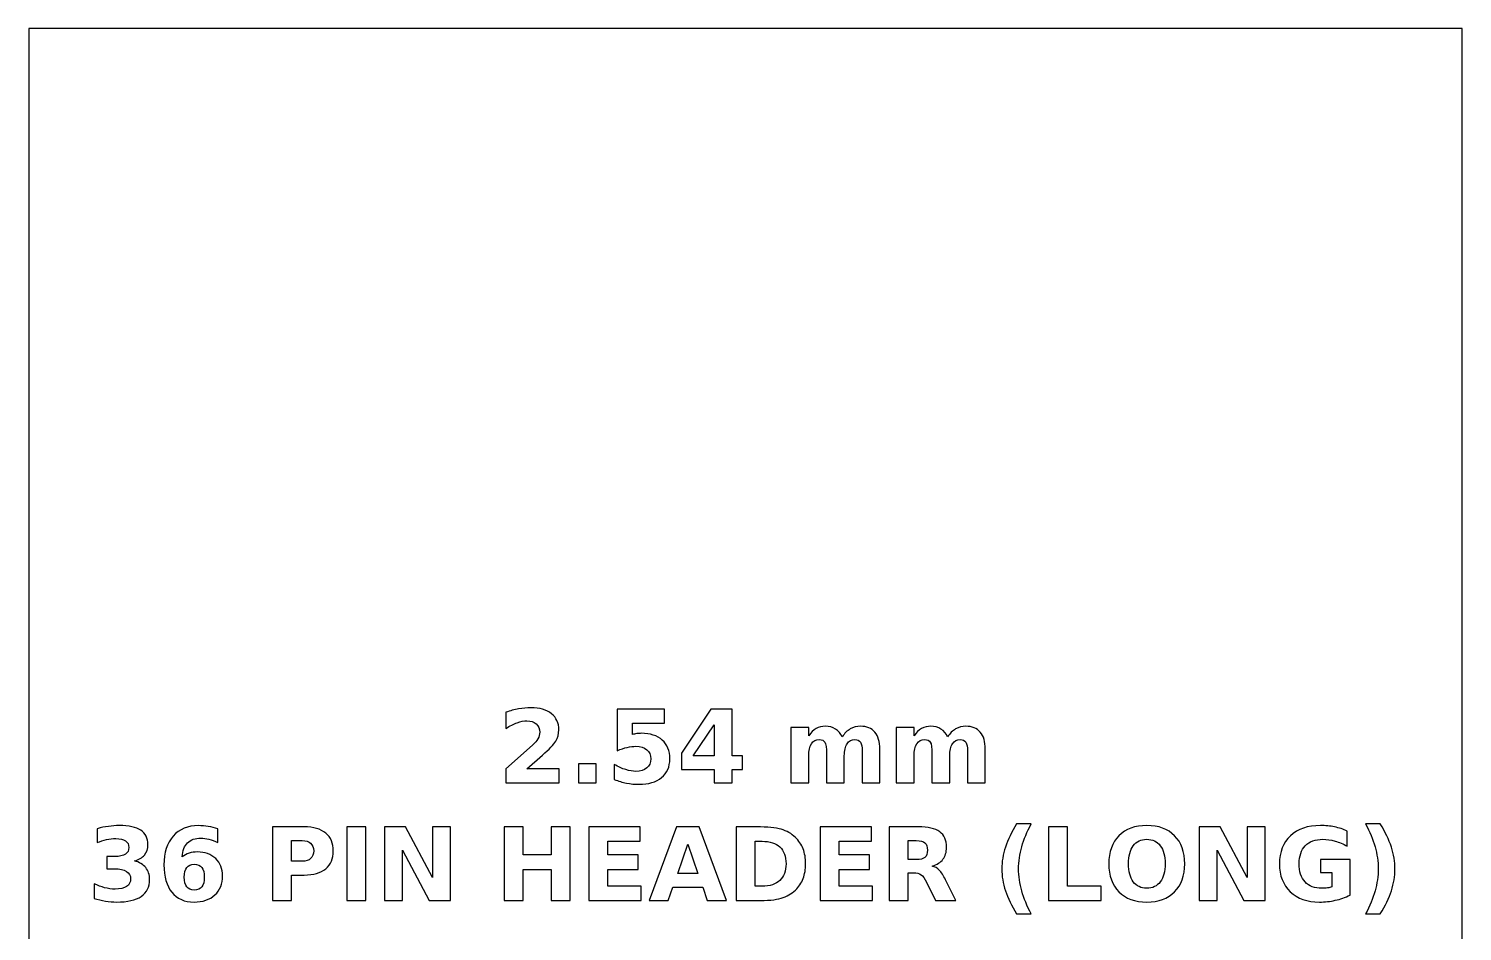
# Model space of a CAD drawing. Header units: centimetres. Extents: x -11.5 to -9.5, y -32.9 to 5.2.
# Drawn here: x -11.5 to -9.5, y 3.89 to 5.15 of the extents above; entities that cross this region are included whole.
import ezdxf

# ---------------------------------------------------------------- set-up
doc = ezdxf.new("R2010")
doc.units = ezdxf.units.CM
doc.header["$MEASUREMENT"] = 0
doc.layers.add('Layer 1', color=7, linetype='Continuous')

msp = doc.modelspace()

# ---------------------------------------------------------------- linework, layer by layer
at = {"layer": 'Layer 1', "color": 7}
msp.add_lwpolyline([(-11.5, -32.85), (-9.5, -32.85), (-9.5, 5.15), (-11.5, 5.15), (-11.5, -32.85)], close=True, dxfattribs=at)
at = {"layer": 'Layer 1', "color": 250}
for points, knots in [([(-10.80503, 4.11702), (-10.80503, 4.11702), (-10.75975, 4.11702), (-10.75975, 4.11702), (-10.75975, 4.11702), (-10.75975, 4.11702), (-10.75975, 4.09752), (-10.75975, 4.09752), (-10.75975, 4.09752), (-10.75975, 4.09752), (-10.83452, 4.09752), (-10.83452, 4.09752), (-10.83452, 4.09752), (-10.83452, 4.09752), (-10.83452, 4.11702), (-10.83452, 4.11702), (-10.83452, 4.11702), (-10.83452, 4.11702), (-10.79696, 4.15015), (-10.79696, 4.15015), (-10.79696, 4.15015), (-10.7936, 4.15319), (-10.79113, 4.15615), (-10.78953, 4.15904), (-10.78953, 4.15904), (-10.78791, 4.16194), (-10.78711, 4.16495), (-10.78711, 4.16808), (-10.78711, 4.16808), (-10.78711, 4.1729), (-10.78873, 4.17678), (-10.79197, 4.17972), (-10.79197, 4.17972), (-10.7952, 4.18266), (-10.7995, 4.18411), (-10.80489, 4.18411), (-10.80489, 4.18411), (-10.80902, 4.18411), (-10.81354, 4.18322), (-10.81846, 4.18146), (-10.81846, 4.18146), (-10.82337, 4.17969), (-10.82864, 4.17706), (-10.83424, 4.17358), (-10.83424, 4.17358), (-10.83424, 4.17358), (-10.83424, 4.19618), (-10.83424, 4.19618), (-10.83424, 4.19618), (-10.82826, 4.19815), (-10.82236, 4.19966), (-10.81653, 4.20069), (-10.81653, 4.20069), (-10.81069, 4.20173), (-10.80498, 4.20225), (-10.79936, 4.20225), (-10.79936, 4.20225), (-10.78706, 4.20225), (-10.77749, 4.19954), (-10.77067, 4.19411), (-10.77067, 4.19411), (-10.76385, 4.1887), (-10.76044, 4.18115), (-10.76044, 4.17144), (-10.76044, 4.17144), (-10.76044, 4.16584), (-10.76189, 4.16062), (-10.76479, 4.15577), (-10.76479, 4.15577), (-10.76768, 4.15093), (-10.77377, 4.14444), (-10.78304, 4.1363), (-10.78304, 4.1363), (-10.78304, 4.1363), (-10.80503, 4.11702), (-10.80503, 4.11702)], [0, 0, 0, 0, 0.0526316, 0.0526316, 0.0526316, 0.0526316, 0.1052632, 0.1052632, 0.1052632, 0.1052632, 0.1578947, 0.1578947, 0.1578947, 0.1578947, 0.2105263, 0.2105263, 0.2105263, 0.2105263, 0.2631579, 0.2631579, 0.2631579, 0.2631579, 0.3157895, 0.3157895, 0.3157895, 0.3157895, 0.3684211, 0.3684211, 0.3684211, 0.3684211, 0.4210526, 0.4210526, 0.4210526, 0.4210526, 0.4736842, 0.4736842, 0.4736842, 0.4736842, 0.5263158, 0.5263158, 0.5263158, 0.5263158, 0.5789474, 0.5789474, 0.5789474, 0.5789474, 0.6315789, 0.6315789, 0.6315789, 0.6315789, 0.6842105, 0.6842105, 0.6842105, 0.6842105, 0.7368421, 0.7368421, 0.7368421, 0.7368421, 0.7894737, 0.7894737, 0.7894737, 0.7894737, 0.8421053, 0.8421053, 0.8421053, 0.8421053, 0.8947368, 0.8947368, 0.8947368, 0.8947368, 0.9473684, 0.9473684, 0.9473684, 0.9473684, 1, 1, 1, 1]), ([(-10.67894, 4.20039), (-10.67894, 4.20039), (-10.613, 4.20039), (-10.613, 4.20039), (-10.613, 4.20039), (-10.613, 4.20039), (-10.613, 4.18089), (-10.613, 4.18089), (-10.613, 4.18089), (-10.613, 4.18089), (-10.6578, 4.18089), (-10.6578, 4.18089), (-10.6578, 4.18089), (-10.6578, 4.18089), (-10.6578, 4.16497), (-10.6578, 4.16497), (-10.6578, 4.16497), (-10.65578, 4.16551), (-10.65375, 4.16593), (-10.65171, 4.16624), (-10.65171, 4.16624), (-10.64966, 4.16655), (-10.64752, 4.16669), (-10.64533, 4.16669), (-10.64533, 4.16669), (-10.63278, 4.16669), (-10.62302, 4.16356), (-10.61603, 4.15728), (-10.61603, 4.15728), (-10.60905, 4.15102), (-10.60557, 4.14228), (-10.60557, 4.13108), (-10.60557, 4.13108), (-10.60557, 4.11996), (-10.60938, 4.11125), (-10.61697, 4.10495), (-10.61697, 4.10495), (-10.62457, 4.09867), (-10.63513, 4.09552), (-10.64863, 4.09552), (-10.64863, 4.09552), (-10.65446, 4.09552), (-10.66025, 4.09609), (-10.66596, 4.09721), (-10.66596, 4.09721), (-10.67168, 4.09834), (-10.67737, 4.10004), (-10.68301, 4.10234), (-10.68301, 4.10234), (-10.68301, 4.10234), (-10.68301, 4.12323), (-10.68301, 4.12323), (-10.68301, 4.12323), (-10.67741, 4.12), (-10.6721, 4.1176), (-10.66707, 4.11601), (-10.66707, 4.11601), (-10.66203, 4.11438), (-10.65728, 4.11358), (-10.65284, 4.11358), (-10.65284, 4.11358), (-10.64639, 4.11358), (-10.64134, 4.11516), (-10.63764, 4.11831), (-10.63764, 4.11831), (-10.63395, 4.12144), (-10.63209, 4.12569), (-10.63209, 4.13108), (-10.63209, 4.13108), (-10.63209, 4.13649), (-10.63395, 4.14075), (-10.63764, 4.14387), (-10.63764, 4.14387), (-10.64134, 4.147), (-10.64639, 4.14855), (-10.65284, 4.14855), (-10.65284, 4.14855), (-10.65665, 4.14855), (-10.66072, 4.14806), (-10.66502, 4.14707), (-10.66502, 4.14707), (-10.66935, 4.14609), (-10.67398, 4.14456), (-10.67894, 4.14249), (-10.67894, 4.14249), (-10.67894, 4.14249), (-10.67894, 4.20039), (-10.67894, 4.20039)], [0, 0, 0, 0, 0.0454545, 0.0454545, 0.0454545, 0.0454545, 0.0909091, 0.0909091, 0.0909091, 0.0909091, 0.1363636, 0.1363636, 0.1363636, 0.1363636, 0.1818182, 0.1818182, 0.1818182, 0.1818182, 0.2272727, 0.2272727, 0.2272727, 0.2272727, 0.2727273, 0.2727273, 0.2727273, 0.2727273, 0.3181818, 0.3181818, 0.3181818, 0.3181818, 0.3636364, 0.3636364, 0.3636364, 0.3636364, 0.4090909, 0.4090909, 0.4090909, 0.4090909, 0.4545455, 0.4545455, 0.4545455, 0.4545455, 0.5, 0.5, 0.5, 0.5, 0.5454545, 0.5454545, 0.5454545, 0.5454545, 0.5909091, 0.5909091, 0.5909091, 0.5909091, 0.6363636, 0.6363636, 0.6363636, 0.6363636, 0.6818182, 0.6818182, 0.6818182, 0.6818182, 0.7272727, 0.7272727, 0.7272727, 0.7272727, 0.7727273, 0.7727273, 0.7727273, 0.7727273, 0.8181818, 0.8181818, 0.8181818, 0.8181818, 0.8636364, 0.8636364, 0.8636364, 0.8636364, 0.9090909, 0.9090909, 0.9090909, 0.9090909, 0.9545455, 0.9545455, 0.9545455, 0.9545455, 1, 1, 1, 1]), ([(-10.54816, 4.20039), (-10.54816, 4.20039), (-10.51866, 4.20039), (-10.51866, 4.20039), (-10.51866, 4.20039), (-10.51866, 4.20039), (-10.51866, 4.13548), (-10.51866, 4.13548), (-10.51866, 4.13548), (-10.51866, 4.13548), (-10.50399, 4.13548), (-10.50399, 4.13548), (-10.50399, 4.13548), (-10.50399, 4.13548), (-10.50399, 4.11626), (-10.50399, 4.11626), (-10.50399, 4.11626), (-10.50399, 4.11626), (-10.51866, 4.11626), (-10.51866, 4.11626), (-10.51866, 4.11626), (-10.51866, 4.11626), (-10.51866, 4.09752), (-10.51866, 4.09752), (-10.51866, 4.09752), (-10.51866, 4.09752), (-10.54373, 4.09752), (-10.54373, 4.09752), (-10.54373, 4.09752), (-10.54373, 4.09752), (-10.54373, 4.11626), (-10.54373, 4.11626), (-10.54373, 4.11626), (-10.54373, 4.11626), (-10.58936, 4.11626), (-10.58936, 4.11626), (-10.58936, 4.11626), (-10.58936, 4.11626), (-10.58936, 4.13901), (-10.58936, 4.13901), (-10.58936, 4.13901), (-10.58936, 4.13901), (-10.54816, 4.20039), (-10.54816, 4.20039)], [0, 0, 0, 0, 0.0909091, 0.0909091, 0.0909091, 0.0909091, 0.1818182, 0.1818182, 0.1818182, 0.1818182, 0.2727273, 0.2727273, 0.2727273, 0.2727273, 0.3636364, 0.3636364, 0.3636364, 0.3636364, 0.4545455, 0.4545455, 0.4545455, 0.4545455, 0.5454545, 0.5454545, 0.5454545, 0.5454545, 0.6363636, 0.6363636, 0.6363636, 0.6363636, 0.7272727, 0.7272727, 0.7272727, 0.7272727, 0.8181818, 0.8181818, 0.8181818, 0.8181818, 0.9090909, 0.9090909, 0.9090909, 0.9090909, 1, 1, 1, 1]), ([(-10.54373, 4.17854), (-10.54373, 4.17854), (-10.57283, 4.13548), (-10.57283, 4.13548), (-10.57283, 4.13548), (-10.57283, 4.13548), (-10.54373, 4.13548), (-10.54373, 4.13548), (-10.54373, 4.13548), (-10.54373, 4.13548), (-10.54373, 4.17854), (-10.54373, 4.17854)], [0, 0, 0, 0, 0.3333333, 0.3333333, 0.3333333, 0.3333333, 0.6666667, 0.6666667, 0.6666667, 0.6666667, 1, 1, 1, 1]), ([(-10.36502, 4.16187), (-10.36189, 4.16664), (-10.3582, 4.17029), (-10.35389, 4.17278), (-10.35389, 4.17278), (-10.34959, 4.1753), (-10.34489, 4.17654), (-10.33974, 4.17654), (-10.33974, 4.17654), (-10.33087, 4.17654), (-10.32412, 4.17381), (-10.31949, 4.16833), (-10.31949, 4.16833), (-10.31485, 4.16288), (-10.31252, 4.15493), (-10.31252, 4.14451), (-10.31252, 4.14451), (-10.31252, 4.14451), (-10.31252, 4.09752), (-10.31252, 4.09752), (-10.31252, 4.09752), (-10.31252, 4.09752), (-10.33734, 4.09752), (-10.33734, 4.09752), (-10.33734, 4.09752), (-10.33734, 4.09752), (-10.33734, 4.13776), (-10.33734, 4.13776), (-10.33734, 4.13776), (-10.33729, 4.13835), (-10.33727, 4.13896), (-10.33724, 4.13962), (-10.33724, 4.13962), (-10.33722, 4.14025), (-10.3372, 4.14117), (-10.3372, 4.14237), (-10.3372, 4.14237), (-10.3372, 4.14783), (-10.33799, 4.1518), (-10.33962, 4.15425), (-10.33962, 4.15425), (-10.34122, 4.15672), (-10.3438, 4.15794), (-10.34738, 4.15794), (-10.34738, 4.15794), (-10.35208, 4.15794), (-10.35568, 4.15601), (-10.35824, 4.15215), (-10.35824, 4.15215), (-10.36078, 4.1483), (-10.3621, 4.14272), (-10.3622, 4.13541), (-10.3622, 4.13541), (-10.3622, 4.13541), (-10.3622, 4.09752), (-10.3622, 4.09752), (-10.3622, 4.09752), (-10.3622, 4.09752), (-10.38701, 4.09752), (-10.38701, 4.09752), (-10.38701, 4.09752), (-10.38701, 4.09752), (-10.38701, 4.13776), (-10.38701, 4.13776), (-10.38701, 4.13776), (-10.38701, 4.1463), (-10.38774, 4.1518), (-10.38922, 4.15425), (-10.38922, 4.15425), (-10.39068, 4.15672), (-10.39329, 4.15794), (-10.39705, 4.15794), (-10.39705, 4.15794), (-10.4018, 4.15794), (-10.40545, 4.15599), (-10.40801, 4.15211), (-10.40801, 4.15211), (-10.41057, 4.14823), (-10.41187, 4.1427), (-10.41187, 4.13548), (-10.41187, 4.13548), (-10.41187, 4.13548), (-10.41187, 4.09752), (-10.41187, 4.09752), (-10.41187, 4.09752), (-10.41187, 4.09752), (-10.43668, 4.09752), (-10.43668, 4.09752), (-10.43668, 4.09752), (-10.43668, 4.09752), (-10.43668, 4.17468), (-10.43668, 4.17468), (-10.43668, 4.17468), (-10.43668, 4.17468), (-10.41187, 4.17468), (-10.41187, 4.17468), (-10.41187, 4.17468), (-10.41187, 4.17468), (-10.41187, 4.16337), (-10.41187, 4.16337), (-10.41187, 4.16337), (-10.40883, 4.16775), (-10.40535, 4.17101), (-10.40142, 4.17323), (-10.40142, 4.17323), (-10.3975, 4.17544), (-10.39317, 4.17654), (-10.38844, 4.17654), (-10.38844, 4.17654), (-10.38313, 4.17654), (-10.3784, 4.17525), (-10.37433, 4.17268), (-10.37433, 4.17268), (-10.37024, 4.1701), (-10.36713, 4.1665), (-10.36502, 4.16187)], [0, 0, 0, 0, 0.0344828, 0.0344828, 0.0344828, 0.0344828, 0.0689655, 0.0689655, 0.0689655, 0.0689655, 0.1034483, 0.1034483, 0.1034483, 0.1034483, 0.137931, 0.137931, 0.137931, 0.137931, 0.1724138, 0.1724138, 0.1724138, 0.1724138, 0.2068966, 0.2068966, 0.2068966, 0.2068966, 0.2413793, 0.2413793, 0.2413793, 0.2413793, 0.2758621, 0.2758621, 0.2758621, 0.2758621, 0.3103448, 0.3103448, 0.3103448, 0.3103448, 0.3448276, 0.3448276, 0.3448276, 0.3448276, 0.3793103, 0.3793103, 0.3793103, 0.3793103, 0.4137931, 0.4137931, 0.4137931, 0.4137931, 0.4482759, 0.4482759, 0.4482759, 0.4482759, 0.4827586, 0.4827586, 0.4827586, 0.4827586, 0.5172414, 0.5172414, 0.5172414, 0.5172414, 0.5517241, 0.5517241, 0.5517241, 0.5517241, 0.5862069, 0.5862069, 0.5862069, 0.5862069, 0.6206897, 0.6206897, 0.6206897, 0.6206897, 0.6551724, 0.6551724, 0.6551724, 0.6551724, 0.6896552, 0.6896552, 0.6896552, 0.6896552, 0.7241379, 0.7241379, 0.7241379, 0.7241379, 0.7586207, 0.7586207, 0.7586207, 0.7586207, 0.7931034, 0.7931034, 0.7931034, 0.7931034, 0.8275862, 0.8275862, 0.8275862, 0.8275862, 0.862069, 0.862069, 0.862069, 0.862069, 0.8965517, 0.8965517, 0.8965517, 0.8965517, 0.9310345, 0.9310345, 0.9310345, 0.9310345, 0.9655172, 0.9655172, 0.9655172, 0.9655172, 1, 1, 1, 1]), ([(-10.21798, 4.16187), (-10.21485, 4.16664), (-10.21116, 4.17029), (-10.20685, 4.17278), (-10.20685, 4.17278), (-10.20255, 4.1753), (-10.19785, 4.17654), (-10.1927, 4.17654), (-10.1927, 4.17654), (-10.18383, 4.17654), (-10.17708, 4.17381), (-10.17245, 4.16833), (-10.17245, 4.16833), (-10.16781, 4.16288), (-10.16548, 4.15493), (-10.16548, 4.14451), (-10.16548, 4.14451), (-10.16548, 4.14451), (-10.16548, 4.09752), (-10.16548, 4.09752), (-10.16548, 4.09752), (-10.16548, 4.09752), (-10.1903, 4.09752), (-10.1903, 4.09752), (-10.1903, 4.09752), (-10.1903, 4.09752), (-10.1903, 4.13776), (-10.1903, 4.13776), (-10.1903, 4.13776), (-10.19025, 4.13835), (-10.19023, 4.13896), (-10.1902, 4.13962), (-10.1902, 4.13962), (-10.19018, 4.14025), (-10.19016, 4.14117), (-10.19016, 4.14237), (-10.19016, 4.14237), (-10.19016, 4.14783), (-10.19095, 4.1518), (-10.19258, 4.15425), (-10.19258, 4.15425), (-10.19418, 4.15672), (-10.19676, 4.15794), (-10.20034, 4.15794), (-10.20034, 4.15794), (-10.20504, 4.15794), (-10.20864, 4.15601), (-10.2112, 4.15215), (-10.2112, 4.15215), (-10.21374, 4.1483), (-10.21506, 4.14272), (-10.21516, 4.13541), (-10.21516, 4.13541), (-10.21516, 4.13541), (-10.21516, 4.09752), (-10.21516, 4.09752), (-10.21516, 4.09752), (-10.21516, 4.09752), (-10.23997, 4.09752), (-10.23997, 4.09752), (-10.23997, 4.09752), (-10.23997, 4.09752), (-10.23997, 4.13776), (-10.23997, 4.13776), (-10.23997, 4.13776), (-10.23997, 4.1463), (-10.2407, 4.1518), (-10.24218, 4.15425), (-10.24218, 4.15425), (-10.24364, 4.15672), (-10.24625, 4.15794), (-10.25001, 4.15794), (-10.25001, 4.15794), (-10.25476, 4.15794), (-10.25841, 4.15599), (-10.26097, 4.15211), (-10.26097, 4.15211), (-10.26353, 4.14823), (-10.26483, 4.1427), (-10.26483, 4.13548), (-10.26483, 4.13548), (-10.26483, 4.13548), (-10.26483, 4.09752), (-10.26483, 4.09752), (-10.26483, 4.09752), (-10.26483, 4.09752), (-10.28964, 4.09752), (-10.28964, 4.09752), (-10.28964, 4.09752), (-10.28964, 4.09752), (-10.28964, 4.17468), (-10.28964, 4.17468), (-10.28964, 4.17468), (-10.28964, 4.17468), (-10.26483, 4.17468), (-10.26483, 4.17468), (-10.26483, 4.17468), (-10.26483, 4.17468), (-10.26483, 4.16337), (-10.26483, 4.16337), (-10.26483, 4.16337), (-10.26179, 4.16775), (-10.25831, 4.17101), (-10.25438, 4.17323), (-10.25438, 4.17323), (-10.25046, 4.17544), (-10.24613, 4.17654), (-10.2414, 4.17654), (-10.2414, 4.17654), (-10.23609, 4.17654), (-10.23136, 4.17525), (-10.22729, 4.17268), (-10.22729, 4.17268), (-10.2232, 4.1701), (-10.22009, 4.1665), (-10.21798, 4.16187)], [0, 0, 0, 0, 0.0344828, 0.0344828, 0.0344828, 0.0344828, 0.0689655, 0.0689655, 0.0689655, 0.0689655, 0.1034483, 0.1034483, 0.1034483, 0.1034483, 0.137931, 0.137931, 0.137931, 0.137931, 0.1724138, 0.1724138, 0.1724138, 0.1724138, 0.2068966, 0.2068966, 0.2068966, 0.2068966, 0.2413793, 0.2413793, 0.2413793, 0.2413793, 0.2758621, 0.2758621, 0.2758621, 0.2758621, 0.3103448, 0.3103448, 0.3103448, 0.3103448, 0.3448276, 0.3448276, 0.3448276, 0.3448276, 0.3793103, 0.3793103, 0.3793103, 0.3793103, 0.4137931, 0.4137931, 0.4137931, 0.4137931, 0.4482759, 0.4482759, 0.4482759, 0.4482759, 0.4827586, 0.4827586, 0.4827586, 0.4827586, 0.5172414, 0.5172414, 0.5172414, 0.5172414, 0.5517241, 0.5517241, 0.5517241, 0.5517241, 0.5862069, 0.5862069, 0.5862069, 0.5862069, 0.6206897, 0.6206897, 0.6206897, 0.6206897, 0.6551724, 0.6551724, 0.6551724, 0.6551724, 0.6896552, 0.6896552, 0.6896552, 0.6896552, 0.7241379, 0.7241379, 0.7241379, 0.7241379, 0.7586207, 0.7586207, 0.7586207, 0.7586207, 0.7931034, 0.7931034, 0.7931034, 0.7931034, 0.8275862, 0.8275862, 0.8275862, 0.8275862, 0.862069, 0.862069, 0.862069, 0.862069, 0.8965517, 0.8965517, 0.8965517, 0.8965517, 0.9310345, 0.9310345, 0.9310345, 0.9310345, 0.9655172, 0.9655172, 0.9655172, 0.9655172, 1, 1, 1, 1]), ([(-10.73311, 4.12419), (-10.73311, 4.12419), (-10.70829, 4.12419), (-10.70829, 4.12419), (-10.70829, 4.12419), (-10.70829, 4.12419), (-10.70829, 4.09752), (-10.70829, 4.09752), (-10.70829, 4.09752), (-10.70829, 4.09752), (-10.73311, 4.09752), (-10.73311, 4.09752), (-10.73311, 4.09752), (-10.73311, 4.09752), (-10.73311, 4.12419), (-10.73311, 4.12419)], [0, 0, 0, 0, 0.25, 0.25, 0.25, 0.25, 0.5, 0.5, 0.5, 0.5, 0.75, 0.75, 0.75, 0.75, 1, 1, 1, 1]), ([(-10.10137, 3.91467), (-10.10137, 3.91467), (-10.12183, 3.91467), (-10.12183, 3.91467), (-10.12183, 3.91467), (-10.12886, 3.926), (-10.13406, 3.9368), (-10.1374, 3.94703), (-10.1374, 3.94703), (-10.14076, 3.95724), (-10.14243, 3.96737), (-10.14243, 3.97744), (-10.14243, 3.97744), (-10.14243, 3.9875), (-10.14074, 3.99769), (-10.13738, 4.00799), (-10.13738, 4.00799), (-10.13399, 4.01831), (-10.12882, 4.02908), (-10.12183, 4.04035), (-10.12183, 4.04035), (-10.12183, 4.04035), (-10.10137, 4.04035), (-10.10137, 4.04035), (-10.10137, 4.04035), (-10.10725, 4.02946), (-10.11165, 4.01881), (-10.11459, 4.00841), (-10.11459, 4.00841), (-10.11753, 3.99802), (-10.11901, 3.98774), (-10.11901, 3.97758), (-10.11901, 3.97758), (-10.11901, 3.96742), (-10.11755, 3.95714), (-10.11464, 3.9467), (-10.11464, 3.9467), (-10.11172, 3.93628), (-10.1073, 3.9256), (-10.10137, 3.91467)], [0, 0, 0, 0, 0.1, 0.1, 0.1, 0.1, 0.2, 0.2, 0.2, 0.2, 0.3, 0.3, 0.3, 0.3, 0.4, 0.4, 0.4, 0.4, 0.5, 0.5, 0.5, 0.5, 0.6, 0.6, 0.6, 0.6, 0.7, 0.7, 0.7, 0.7, 0.8, 0.8, 0.8, 0.8, 0.9, 0.9, 0.9, 0.9, 1, 1, 1, 1]), ([(-9.63499, 3.91467), (-9.62911, 3.9256), (-9.62469, 3.93628), (-9.62175, 3.9467), (-9.62175, 3.9467), (-9.61881, 3.95714), (-9.61735, 3.96742), (-9.61735, 3.97758), (-9.61735, 3.97758), (-9.61735, 3.98774), (-9.61881, 3.99802), (-9.62175, 4.00841), (-9.62175, 4.00841), (-9.62469, 4.01881), (-9.62911, 4.02946), (-9.63499, 4.04035), (-9.63499, 4.04035), (-9.63499, 4.04035), (-9.61453, 4.04035), (-9.61453, 4.04035), (-9.61453, 4.04035), (-9.60755, 4.02908), (-9.60237, 4.01831), (-9.59898, 4.00799), (-9.59898, 4.00799), (-9.59562, 3.99769), (-9.59393, 3.9875), (-9.59393, 3.97744), (-9.59393, 3.97744), (-9.59393, 3.96737), (-9.5956, 3.95724), (-9.59896, 3.94703), (-9.59896, 3.94703), (-9.6023, 3.9368), (-9.6075, 3.926), (-9.61453, 3.91467), (-9.61453, 3.91467), (-9.61453, 3.91467), (-9.63499, 3.91467), (-9.63499, 3.91467)], [0, 0, 0, 0, 0.1, 0.1, 0.1, 0.1, 0.2, 0.2, 0.2, 0.2, 0.3, 0.3, 0.3, 0.3, 0.4, 0.4, 0.4, 0.4, 0.5, 0.5, 0.5, 0.5, 0.6, 0.6, 0.6, 0.6, 0.7, 0.7, 0.7, 0.7, 0.8, 0.8, 0.8, 0.8, 0.9, 0.9, 0.9, 0.9, 1, 1, 1, 1]), ([(-11.35248, 3.98875), (-11.34556, 3.98696), (-11.34027, 3.98383), (-11.33667, 3.97941), (-11.33667, 3.97941), (-11.33307, 3.97497), (-11.33126, 3.96935), (-11.33126, 3.9625), (-11.33126, 3.9625), (-11.33126, 3.9523), (-11.33517, 3.94454), (-11.34297, 3.93922), (-11.34297, 3.93922), (-11.35078, 3.93393), (-11.36217, 3.93127), (-11.37715, 3.93127), (-11.37715, 3.93127), (-11.38244, 3.93127), (-11.38773, 3.93169), (-11.39305, 3.93254), (-11.39305, 3.93254), (-11.39834, 3.93339), (-11.40358, 3.93468), (-11.40878, 3.93637), (-11.40878, 3.93637), (-11.40878, 3.93637), (-11.40878, 3.95684), (-11.40878, 3.95684), (-11.40878, 3.95684), (-11.40382, 3.95437), (-11.3989, 3.95248), (-11.39401, 3.95121), (-11.39401, 3.95121), (-11.38912, 3.94997), (-11.3843, 3.94933), (-11.37957, 3.94933), (-11.37957, 3.94933), (-11.37254, 3.94933), (-11.36715, 3.95056), (-11.36341, 3.95298), (-11.36341, 3.95298), (-11.35967, 3.95542), (-11.35779, 3.9589), (-11.35779, 3.96347), (-11.35779, 3.96347), (-11.35779, 3.96815), (-11.35972, 3.9717), (-11.36355, 3.9741), (-11.36355, 3.9741), (-11.36739, 3.97652), (-11.37305, 3.97772), (-11.38053, 3.97772), (-11.38053, 3.97772), (-11.38053, 3.97772), (-11.39114, 3.97772), (-11.39114, 3.97772), (-11.39114, 3.97772), (-11.39114, 3.97772), (-11.39114, 3.99482), (-11.39114, 3.99482), (-11.39114, 3.99482), (-11.39114, 3.99482), (-11.37999, 3.99482), (-11.37999, 3.99482), (-11.37999, 3.99482), (-11.37331, 3.99482), (-11.36837, 3.99585), (-11.36511, 3.99795), (-11.36511, 3.99795), (-11.36184, 4.00004), (-11.36021, 4.00321), (-11.36021, 4.00747), (-11.36021, 4.00747), (-11.36021, 4.01142), (-11.36179, 4.01448), (-11.36496, 4.01662), (-11.36496, 4.01662), (-11.36814, 4.01878), (-11.37261, 4.01986), (-11.37839, 4.01986), (-11.37839, 4.01986), (-11.38267, 4.01986), (-11.38698, 4.01939), (-11.39135, 4.01843), (-11.39135, 4.01843), (-11.3957, 4.01747), (-11.40003, 4.01603), (-11.40436, 4.01415), (-11.40436, 4.01415), (-11.40436, 4.01415), (-11.40436, 4.03358), (-11.40436, 4.03358), (-11.40436, 4.03358), (-11.39911, 4.03506), (-11.39394, 4.03616), (-11.38879, 4.03689), (-11.38879, 4.03689), (-11.38364, 4.03762), (-11.37861, 4.038), (-11.37364, 4.038), (-11.37364, 4.038), (-11.36028, 4.038), (-11.35027, 4.03581), (-11.34363, 4.03141), (-11.34363, 4.03141), (-11.337, 4.02704), (-11.33369, 4.02043), (-11.33369, 4.01161), (-11.33369, 4.01161), (-11.33369, 4.00561), (-11.33526, 4.00067), (-11.33844, 3.99684), (-11.33844, 3.99684), (-11.34161, 3.99301), (-11.34629, 3.9903), (-11.35248, 3.98875)], [0, 0, 0, 0, 0.0344828, 0.0344828, 0.0344828, 0.0344828, 0.0689655, 0.0689655, 0.0689655, 0.0689655, 0.1034483, 0.1034483, 0.1034483, 0.1034483, 0.137931, 0.137931, 0.137931, 0.137931, 0.1724138, 0.1724138, 0.1724138, 0.1724138, 0.2068966, 0.2068966, 0.2068966, 0.2068966, 0.2413793, 0.2413793, 0.2413793, 0.2413793, 0.2758621, 0.2758621, 0.2758621, 0.2758621, 0.3103448, 0.3103448, 0.3103448, 0.3103448, 0.3448276, 0.3448276, 0.3448276, 0.3448276, 0.3793103, 0.3793103, 0.3793103, 0.3793103, 0.4137931, 0.4137931, 0.4137931, 0.4137931, 0.4482759, 0.4482759, 0.4482759, 0.4482759, 0.4827586, 0.4827586, 0.4827586, 0.4827586, 0.5172414, 0.5172414, 0.5172414, 0.5172414, 0.5517241, 0.5517241, 0.5517241, 0.5517241, 0.5862069, 0.5862069, 0.5862069, 0.5862069, 0.6206897, 0.6206897, 0.6206897, 0.6206897, 0.6551724, 0.6551724, 0.6551724, 0.6551724, 0.6896552, 0.6896552, 0.6896552, 0.6896552, 0.7241379, 0.7241379, 0.7241379, 0.7241379, 0.7586207, 0.7586207, 0.7586207, 0.7586207, 0.7931034, 0.7931034, 0.7931034, 0.7931034, 0.8275862, 0.8275862, 0.8275862, 0.8275862, 0.862069, 0.862069, 0.862069, 0.862069, 0.8965517, 0.8965517, 0.8965517, 0.8965517, 0.9310345, 0.9310345, 0.9310345, 0.9310345, 0.9655172, 0.9655172, 0.9655172, 0.9655172, 1, 1, 1, 1]), ([(-11.23618, 4.03346), (-11.23618, 4.03346), (-11.23618, 4.01443), (-11.23618, 4.01443), (-11.23618, 4.01443), (-11.24055, 4.0165), (-11.24464, 4.01803), (-11.2485, 4.01902), (-11.2485, 4.01902), (-11.25236, 4.02001), (-11.25614, 4.0205), (-11.25981, 4.0205), (-11.25981, 4.0205), (-11.26772, 4.0205), (-11.27385, 4.01831), (-11.27827, 4.01391), (-11.27827, 4.01391), (-11.28267, 4.00954), (-11.28526, 4.00303), (-11.28599, 3.99439), (-11.28599, 3.99439), (-11.28296, 3.99663), (-11.27966, 3.99832), (-11.27613, 3.99945), (-11.27613, 3.99945), (-11.27261, 4.00058), (-11.26875, 4.00114), (-11.26456, 4.00114), (-11.26456, 4.00114), (-11.25405, 4.00114), (-11.24556, 3.99806), (-11.23912, 3.9919), (-11.23912, 3.9919), (-11.23265, 3.98576), (-11.22943, 3.9777), (-11.22943, 3.96772), (-11.22943, 3.96772), (-11.22943, 3.95669), (-11.23303, 3.94787), (-11.24025, 3.94122), (-11.24025, 3.94122), (-11.24744, 3.93459), (-11.25713, 3.93127), (-11.26924, 3.93127), (-11.26924, 3.93127), (-11.2826, 3.93127), (-11.29295, 3.93579), (-11.30029, 3.94482), (-11.30029, 3.94482), (-11.3076, 3.95383), (-11.31127, 3.96664), (-11.31127, 3.98322), (-11.31127, 3.98322), (-11.31127, 4.0002), (-11.30699, 4.01356), (-11.29843, 4.02327), (-11.29843, 4.02327), (-11.28985, 4.03299), (-11.27811, 4.03786), (-11.26318, 4.03786), (-11.26318, 4.03786), (-11.25845, 4.03786), (-11.25386, 4.03748), (-11.24939, 4.03675), (-11.24939, 4.03675), (-11.24495, 4.03602), (-11.24055, 4.03492), (-11.23618, 4.03346)], [0, 0, 0, 0, 0.0588235, 0.0588235, 0.0588235, 0.0588235, 0.1176471, 0.1176471, 0.1176471, 0.1176471, 0.1764706, 0.1764706, 0.1764706, 0.1764706, 0.2352941, 0.2352941, 0.2352941, 0.2352941, 0.2941176, 0.2941176, 0.2941176, 0.2941176, 0.3529412, 0.3529412, 0.3529412, 0.3529412, 0.4117647, 0.4117647, 0.4117647, 0.4117647, 0.4705882, 0.4705882, 0.4705882, 0.4705882, 0.5294118, 0.5294118, 0.5294118, 0.5294118, 0.5882353, 0.5882353, 0.5882353, 0.5882353, 0.6470588, 0.6470588, 0.6470588, 0.6470588, 0.7058824, 0.7058824, 0.7058824, 0.7058824, 0.7647059, 0.7647059, 0.7647059, 0.7647059, 0.8235294, 0.8235294, 0.8235294, 0.8235294, 0.8823529, 0.8823529, 0.8823529, 0.8823529, 0.9411765, 0.9411765, 0.9411765, 0.9411765, 1, 1, 1, 1]), ([(-11.15974, 4.03614), (-11.15974, 4.03614), (-11.11572, 4.03614), (-11.11572, 4.03614), (-11.11572, 4.03614), (-11.10262, 4.03614), (-11.09257, 4.03322), (-11.08556, 4.02741), (-11.08556, 4.02741), (-11.07856, 4.0216), (-11.07505, 4.01333), (-11.07505, 4.00258), (-11.07505, 4.00258), (-11.07505, 3.99181), (-11.07856, 3.98351), (-11.08556, 3.9777), (-11.08556, 3.9777), (-11.09257, 3.97189), (-11.10262, 3.96897), (-11.11572, 3.96897), (-11.11572, 3.96897), (-11.11572, 3.96897), (-11.13321, 3.96897), (-11.13321, 3.96897), (-11.13321, 3.96897), (-11.13321, 3.96897), (-11.13321, 3.93327), (-11.13321, 3.93327), (-11.13321, 3.93327), (-11.13321, 3.93327), (-11.15974, 3.93327), (-11.15974, 3.93327), (-11.15974, 3.93327), (-11.15974, 3.93327), (-11.15974, 4.03614), (-11.15974, 4.03614)], [0, 0, 0, 0, 0.1111111, 0.1111111, 0.1111111, 0.1111111, 0.2222222, 0.2222222, 0.2222222, 0.2222222, 0.3333333, 0.3333333, 0.3333333, 0.3333333, 0.4444444, 0.4444444, 0.4444444, 0.4444444, 0.5555556, 0.5555556, 0.5555556, 0.5555556, 0.6666667, 0.6666667, 0.6666667, 0.6666667, 0.7777778, 0.7777778, 0.7777778, 0.7777778, 0.8888889, 0.8888889, 0.8888889, 0.8888889, 1, 1, 1, 1]), ([(-11.05633, 4.03614), (-11.05633, 4.03614), (-11.0298, 4.03614), (-11.0298, 4.03614), (-11.0298, 4.03614), (-11.0298, 4.03614), (-11.0298, 3.93327), (-11.0298, 3.93327), (-11.0298, 3.93327), (-11.0298, 3.93327), (-11.05633, 3.93327), (-11.05633, 3.93327), (-11.05633, 3.93327), (-11.05633, 3.93327), (-11.05633, 4.03614), (-11.05633, 4.03614)], [0, 0, 0, 0, 0.25, 0.25, 0.25, 0.25, 0.5, 0.5, 0.5, 0.5, 0.75, 0.75, 0.75, 0.75, 1, 1, 1, 1]), ([(-11.00384, 4.03614), (-11.00384, 4.03614), (-10.97421, 4.03614), (-10.97421, 4.03614), (-10.97421, 4.03614), (-10.97421, 4.03614), (-10.93679, 3.96558), (-10.93679, 3.96558), (-10.93679, 3.96558), (-10.93679, 3.96558), (-10.93679, 4.03614), (-10.93679, 4.03614), (-10.93679, 4.03614), (-10.93679, 4.03614), (-10.91165, 4.03614), (-10.91165, 4.03614), (-10.91165, 4.03614), (-10.91165, 4.03614), (-10.91165, 3.93327), (-10.91165, 3.93327), (-10.91165, 3.93327), (-10.91165, 3.93327), (-10.94128, 3.93327), (-10.94128, 3.93327), (-10.94128, 3.93327), (-10.94128, 3.93327), (-10.9787, 4.00383), (-10.9787, 4.00383), (-10.9787, 4.00383), (-10.9787, 4.00383), (-10.9787, 3.93327), (-10.9787, 3.93327), (-10.9787, 3.93327), (-10.9787, 3.93327), (-11.00384, 3.93327), (-11.00384, 3.93327), (-11.00384, 3.93327), (-11.00384, 3.93327), (-11.00384, 4.03614), (-11.00384, 4.03614)], [0, 0, 0, 0, 0.1, 0.1, 0.1, 0.1, 0.2, 0.2, 0.2, 0.2, 0.3, 0.3, 0.3, 0.3, 0.4, 0.4, 0.4, 0.4, 0.5, 0.5, 0.5, 0.5, 0.6, 0.6, 0.6, 0.6, 0.7, 0.7, 0.7, 0.7, 0.8, 0.8, 0.8, 0.8, 0.9, 0.9, 0.9, 0.9, 1, 1, 1, 1]), ([(-10.83662, 4.03614), (-10.83662, 4.03614), (-10.81009, 4.03614), (-10.81009, 4.03614), (-10.81009, 4.03614), (-10.81009, 4.03614), (-10.81009, 3.99693), (-10.81009, 3.99693), (-10.81009, 3.99693), (-10.81009, 3.99693), (-10.77096, 3.99693), (-10.77096, 3.99693), (-10.77096, 3.99693), (-10.77096, 3.99693), (-10.77096, 4.03614), (-10.77096, 4.03614), (-10.77096, 4.03614), (-10.77096, 4.03614), (-10.74443, 4.03614), (-10.74443, 4.03614), (-10.74443, 4.03614), (-10.74443, 4.03614), (-10.74443, 3.93327), (-10.74443, 3.93327), (-10.74443, 3.93327), (-10.74443, 3.93327), (-10.77096, 3.93327), (-10.77096, 3.93327), (-10.77096, 3.93327), (-10.77096, 3.93327), (-10.77096, 3.97687), (-10.77096, 3.97687), (-10.77096, 3.97687), (-10.77096, 3.97687), (-10.81009, 3.97687), (-10.81009, 3.97687), (-10.81009, 3.97687), (-10.81009, 3.97687), (-10.81009, 3.93327), (-10.81009, 3.93327), (-10.81009, 3.93327), (-10.81009, 3.93327), (-10.83662, 3.93327), (-10.83662, 3.93327), (-10.83662, 3.93327), (-10.83662, 3.93327), (-10.83662, 4.03614), (-10.83662, 4.03614)], [0, 0, 0, 0, 0.0833333, 0.0833333, 0.0833333, 0.0833333, 0.1666667, 0.1666667, 0.1666667, 0.1666667, 0.25, 0.25, 0.25, 0.25, 0.3333333, 0.3333333, 0.3333333, 0.3333333, 0.4166667, 0.4166667, 0.4166667, 0.4166667, 0.5, 0.5, 0.5, 0.5, 0.5833333, 0.5833333, 0.5833333, 0.5833333, 0.6666667, 0.6666667, 0.6666667, 0.6666667, 0.75, 0.75, 0.75, 0.75, 0.8333333, 0.8333333, 0.8333333, 0.8333333, 0.9166667, 0.9166667, 0.9166667, 0.9166667, 1, 1, 1, 1]), ([(-10.71853, 4.03614), (-10.71853, 4.03614), (-10.64694, 4.03614), (-10.64694, 4.03614), (-10.64694, 4.03614), (-10.64694, 4.03614), (-10.64694, 4.01608), (-10.64694, 4.01608), (-10.64694, 4.01608), (-10.64694, 4.01608), (-10.692, 4.01608), (-10.692, 4.01608), (-10.692, 4.01608), (-10.692, 4.01608), (-10.692, 3.99693), (-10.692, 3.99693), (-10.692, 3.99693), (-10.692, 3.99693), (-10.64965, 3.99693), (-10.64965, 3.99693), (-10.64965, 3.99693), (-10.64965, 3.99693), (-10.64965, 3.97687), (-10.64965, 3.97687), (-10.64965, 3.97687), (-10.64965, 3.97687), (-10.692, 3.97687), (-10.692, 3.97687), (-10.692, 3.97687), (-10.692, 3.97687), (-10.692, 3.95333), (-10.692, 3.95333), (-10.692, 3.95333), (-10.692, 3.95333), (-10.64544, 3.95333), (-10.64544, 3.95333), (-10.64544, 3.95333), (-10.64544, 3.95333), (-10.64544, 3.93327), (-10.64544, 3.93327), (-10.64544, 3.93327), (-10.64544, 3.93327), (-10.71853, 3.93327), (-10.71853, 3.93327), (-10.71853, 3.93327), (-10.71853, 3.93327), (-10.71853, 4.03614), (-10.71853, 4.03614)], [0, 0, 0, 0, 0.0833333, 0.0833333, 0.0833333, 0.0833333, 0.1666667, 0.1666667, 0.1666667, 0.1666667, 0.25, 0.25, 0.25, 0.25, 0.3333333, 0.3333333, 0.3333333, 0.3333333, 0.4166667, 0.4166667, 0.4166667, 0.4166667, 0.5, 0.5, 0.5, 0.5, 0.5833333, 0.5833333, 0.5833333, 0.5833333, 0.6666667, 0.6666667, 0.6666667, 0.6666667, 0.75, 0.75, 0.75, 0.75, 0.8333333, 0.8333333, 0.8333333, 0.8333333, 0.9166667, 0.9166667, 0.9166667, 0.9166667, 1, 1, 1, 1]), ([(-10.55971, 3.95199), (-10.55971, 3.95199), (-10.6012, 3.95199), (-10.6012, 3.95199), (-10.6012, 3.95199), (-10.6012, 3.95199), (-10.60774, 3.93327), (-10.60774, 3.93327), (-10.60774, 3.93327), (-10.60774, 3.93327), (-10.63441, 3.93327), (-10.63441, 3.93327), (-10.63441, 3.93327), (-10.63441, 3.93327), (-10.59631, 4.03614), (-10.59631, 4.03614), (-10.59631, 4.03614), (-10.59631, 4.03614), (-10.56468, 4.03614), (-10.56468, 4.03614), (-10.56468, 4.03614), (-10.56468, 4.03614), (-10.52658, 3.93327), (-10.52658, 3.93327), (-10.52658, 3.93327), (-10.52658, 3.93327), (-10.55325, 3.93327), (-10.55325, 3.93327), (-10.55325, 3.93327), (-10.55325, 3.93327), (-10.55971, 3.95199), (-10.55971, 3.95199)], [0, 0, 0, 0, 0.125, 0.125, 0.125, 0.125, 0.25, 0.25, 0.25, 0.25, 0.375, 0.375, 0.375, 0.375, 0.5, 0.5, 0.5, 0.5, 0.625, 0.625, 0.625, 0.625, 0.75, 0.75, 0.75, 0.75, 0.875, 0.875, 0.875, 0.875, 1, 1, 1, 1]), ([(-10.51291, 4.03614), (-10.51291, 4.03614), (-10.48492, 4.03614), (-10.48492, 4.03614), (-10.48492, 4.03614), (-10.46931, 4.03614), (-10.45769, 4.03503), (-10.45005, 4.0328), (-10.45005, 4.0328), (-10.4424, 4.03057), (-10.43584, 4.0268), (-10.43036, 4.02146), (-10.43036, 4.02146), (-10.42554, 4.01683), (-10.42197, 4.01147), (-10.41961, 4.0054), (-10.41961, 4.0054), (-10.41729, 3.99936), (-10.41611, 3.99249), (-10.41611, 3.9848), (-10.41611, 3.9848), (-10.41611, 3.97704), (-10.41729, 3.97012), (-10.41961, 3.96403), (-10.41961, 3.96403), (-10.42197, 3.95794), (-10.42554, 3.95258), (-10.43036, 3.94795), (-10.43036, 3.94795), (-10.43589, 3.94261), (-10.4425, 3.93884), (-10.45021, 3.93661), (-10.45021, 3.93661), (-10.45793, 3.93438), (-10.4695, 3.93327), (-10.48492, 3.93327), (-10.48492, 3.93327), (-10.48492, 3.93327), (-10.51291, 3.93327), (-10.51291, 3.93327), (-10.51291, 3.93327), (-10.51291, 3.93327), (-10.51291, 4.03614), (-10.51291, 4.03614)], [0, 0, 0, 0, 0.0909091, 0.0909091, 0.0909091, 0.0909091, 0.1818182, 0.1818182, 0.1818182, 0.1818182, 0.2727273, 0.2727273, 0.2727273, 0.2727273, 0.3636364, 0.3636364, 0.3636364, 0.3636364, 0.4545455, 0.4545455, 0.4545455, 0.4545455, 0.5454545, 0.5454545, 0.5454545, 0.5454545, 0.6363636, 0.6363636, 0.6363636, 0.6363636, 0.7272727, 0.7272727, 0.7272727, 0.7272727, 0.8181818, 0.8181818, 0.8181818, 0.8181818, 0.9090909, 0.9090909, 0.9090909, 0.9090909, 1, 1, 1, 1]), ([(-10.39579, 4.03614), (-10.39579, 4.03614), (-10.3242, 4.03614), (-10.3242, 4.03614), (-10.3242, 4.03614), (-10.3242, 4.03614), (-10.3242, 4.01608), (-10.3242, 4.01608), (-10.3242, 4.01608), (-10.3242, 4.01608), (-10.36926, 4.01608), (-10.36926, 4.01608), (-10.36926, 4.01608), (-10.36926, 4.01608), (-10.36926, 3.99693), (-10.36926, 3.99693), (-10.36926, 3.99693), (-10.36926, 3.99693), (-10.32691, 3.99693), (-10.32691, 3.99693), (-10.32691, 3.99693), (-10.32691, 3.99693), (-10.32691, 3.97687), (-10.32691, 3.97687), (-10.32691, 3.97687), (-10.32691, 3.97687), (-10.36926, 3.97687), (-10.36926, 3.97687), (-10.36926, 3.97687), (-10.36926, 3.97687), (-10.36926, 3.95333), (-10.36926, 3.95333), (-10.36926, 3.95333), (-10.36926, 3.95333), (-10.3227, 3.95333), (-10.3227, 3.95333), (-10.3227, 3.95333), (-10.3227, 3.95333), (-10.3227, 3.93327), (-10.3227, 3.93327), (-10.3227, 3.93327), (-10.3227, 3.93327), (-10.39579, 3.93327), (-10.39579, 3.93327), (-10.39579, 3.93327), (-10.39579, 3.93327), (-10.39579, 4.03614), (-10.39579, 4.03614)], [0, 0, 0, 0, 0.0833333, 0.0833333, 0.0833333, 0.0833333, 0.1666667, 0.1666667, 0.1666667, 0.1666667, 0.25, 0.25, 0.25, 0.25, 0.3333333, 0.3333333, 0.3333333, 0.3333333, 0.4166667, 0.4166667, 0.4166667, 0.4166667, 0.5, 0.5, 0.5, 0.5, 0.5833333, 0.5833333, 0.5833333, 0.5833333, 0.6666667, 0.6666667, 0.6666667, 0.6666667, 0.75, 0.75, 0.75, 0.75, 0.8333333, 0.8333333, 0.8333333, 0.8333333, 0.9166667, 0.9166667, 0.9166667, 0.9166667, 1, 1, 1, 1]), ([(-10.27286, 3.97219), (-10.27286, 3.97219), (-10.27286, 3.93327), (-10.27286, 3.93327), (-10.27286, 3.93327), (-10.27286, 3.93327), (-10.29939, 3.93327), (-10.29939, 3.93327), (-10.29939, 3.93327), (-10.29939, 3.93327), (-10.29939, 4.03614), (-10.29939, 4.03614), (-10.29939, 4.03614), (-10.29939, 4.03614), (-10.25887, 4.03614), (-10.25887, 4.03614), (-10.25887, 4.03614), (-10.24532, 4.03614), (-10.23537, 4.03386), (-10.22907, 4.02932), (-10.22907, 4.02932), (-10.22275, 4.02478), (-10.21959, 4.01758), (-10.21959, 4.00775), (-10.21959, 4.00775), (-10.21959, 4.00096), (-10.22124, 3.99536), (-10.22451, 3.99101), (-10.22451, 3.99101), (-10.2278, 3.98663), (-10.23276, 3.98341), (-10.23937, 3.98136), (-10.23937, 3.98136), (-10.23575, 3.98052), (-10.23248, 3.97866), (-10.22961, 3.97574), (-10.22961, 3.97574), (-10.22674, 3.97283), (-10.22385, 3.96841), (-10.22091, 3.96248), (-10.22091, 3.96248), (-10.22091, 3.96248), (-10.20649, 3.93327), (-10.20649, 3.93327), (-10.20649, 3.93327), (-10.20649, 3.93327), (-10.23476, 3.93327), (-10.23476, 3.93327), (-10.23476, 3.93327), (-10.23476, 3.93327), (-10.2473, 3.95883), (-10.2473, 3.95883), (-10.2473, 3.95883), (-10.24981, 3.96396), (-10.25238, 3.96749), (-10.25499, 3.96937), (-10.25499, 3.96937), (-10.25758, 3.97125), (-10.26103, 3.97219), (-10.26536, 3.97219), (-10.26536, 3.97219), (-10.26536, 3.97219), (-10.27286, 3.97219), (-10.27286, 3.97219)], [0, 0, 0, 0, 0.0625, 0.0625, 0.0625, 0.0625, 0.125, 0.125, 0.125, 0.125, 0.1875, 0.1875, 0.1875, 0.1875, 0.25, 0.25, 0.25, 0.25, 0.3125, 0.3125, 0.3125, 0.3125, 0.375, 0.375, 0.375, 0.375, 0.4375, 0.4375, 0.4375, 0.4375, 0.5, 0.5, 0.5, 0.5, 0.5625, 0.5625, 0.5625, 0.5625, 0.625, 0.625, 0.625, 0.625, 0.6875, 0.6875, 0.6875, 0.6875, 0.75, 0.75, 0.75, 0.75, 0.8125, 0.8125, 0.8125, 0.8125, 0.875, 0.875, 0.875, 0.875, 0.9375, 0.9375, 0.9375, 0.9375, 1, 1, 1, 1]), ([(-10.07712, 4.03614), (-10.07712, 4.03614), (-10.05059, 4.03614), (-10.05059, 4.03614), (-10.05059, 4.03614), (-10.05059, 4.03614), (-10.05059, 3.95333), (-10.05059, 3.95333), (-10.05059, 3.95333), (-10.05059, 3.95333), (-10.00403, 3.95333), (-10.00403, 3.95333), (-10.00403, 3.95333), (-10.00403, 3.95333), (-10.00403, 3.93327), (-10.00403, 3.93327), (-10.00403, 3.93327), (-10.00403, 3.93327), (-10.07712, 3.93327), (-10.07712, 3.93327), (-10.07712, 3.93327), (-10.07712, 3.93327), (-10.07712, 4.03614), (-10.07712, 4.03614)], [0, 0, 0, 0, 0.1666667, 0.1666667, 0.1666667, 0.1666667, 0.3333333, 0.3333333, 0.3333333, 0.3333333, 0.5, 0.5, 0.5, 0.5, 0.6666667, 0.6666667, 0.6666667, 0.6666667, 0.8333333, 0.8333333, 0.8333333, 0.8333333, 1, 1, 1, 1]), ([(-9.94022, 4.038), (-9.92369, 4.038), (-9.91073, 4.03327), (-9.90137, 4.02379), (-9.90137, 4.02379), (-9.89199, 4.01434), (-9.88731, 4.00129), (-9.88731, 3.98461), (-9.88731, 3.98461), (-9.88731, 3.96798), (-9.89199, 3.95493), (-9.90137, 3.94548), (-9.90137, 3.94548), (-9.91073, 3.936), (-9.92369, 3.93127), (-9.94022, 3.93127), (-9.94022, 3.93127), (-9.95671, 3.93127), (-9.96964, 3.936), (-9.97905, 3.94548), (-9.97905, 3.94548), (-9.98843, 3.95493), (-9.99314, 3.96798), (-9.99314, 3.98461), (-9.99314, 3.98461), (-9.99314, 4.00129), (-9.98843, 4.01434), (-9.97905, 4.02379), (-9.97905, 4.02379), (-9.96964, 4.03327), (-9.95671, 4.038), (-9.94022, 4.038)], [0, 0, 0, 0, 0.125, 0.125, 0.125, 0.125, 0.25, 0.25, 0.25, 0.25, 0.375, 0.375, 0.375, 0.375, 0.5, 0.5, 0.5, 0.5, 0.625, 0.625, 0.625, 0.625, 0.75, 0.75, 0.75, 0.75, 0.875, 0.875, 0.875, 0.875, 1, 1, 1, 1]), ([(-9.86724, 4.03614), (-9.86724, 4.03614), (-9.83761, 4.03614), (-9.83761, 4.03614), (-9.83761, 4.03614), (-9.83761, 4.03614), (-9.80019, 3.96558), (-9.80019, 3.96558), (-9.80019, 3.96558), (-9.80019, 3.96558), (-9.80019, 4.03614), (-9.80019, 4.03614), (-9.80019, 4.03614), (-9.80019, 4.03614), (-9.77505, 4.03614), (-9.77505, 4.03614), (-9.77505, 4.03614), (-9.77505, 4.03614), (-9.77505, 3.93327), (-9.77505, 3.93327), (-9.77505, 3.93327), (-9.77505, 3.93327), (-9.80468, 3.93327), (-9.80468, 3.93327), (-9.80468, 3.93327), (-9.80468, 3.93327), (-9.8421, 4.00383), (-9.8421, 4.00383), (-9.8421, 4.00383), (-9.8421, 4.00383), (-9.8421, 3.93327), (-9.8421, 3.93327), (-9.8421, 3.93327), (-9.8421, 3.93327), (-9.86724, 3.93327), (-9.86724, 3.93327), (-9.86724, 3.93327), (-9.86724, 3.93327), (-9.86724, 4.03614), (-9.86724, 4.03614)], [0, 0, 0, 0, 0.1, 0.1, 0.1, 0.1, 0.2, 0.2, 0.2, 0.2, 0.3, 0.3, 0.3, 0.3, 0.4, 0.4, 0.4, 0.4, 0.5, 0.5, 0.5, 0.5, 0.6, 0.6, 0.6, 0.6, 0.7, 0.7, 0.7, 0.7, 0.8, 0.8, 0.8, 0.8, 0.9, 0.9, 0.9, 0.9, 1, 1, 1, 1]), ([(-9.65668, 3.94091), (-9.66329, 3.93769), (-9.67015, 3.93529), (-9.67728, 3.93367), (-9.67728, 3.93367), (-9.68441, 3.93207), (-9.69174, 3.93127), (-9.69934, 3.93127), (-9.69934, 3.93127), (-9.71646, 3.93127), (-9.73003, 3.93607), (-9.74005, 3.94564), (-9.74005, 3.94564), (-9.75007, 3.95521), (-9.75508, 3.96819), (-9.75508, 3.98461), (-9.75508, 3.98461), (-9.75508, 4.00119), (-9.74997, 4.01422), (-9.73979, 4.02375), (-9.73979, 4.02375), (-9.72958, 4.03325), (-9.71561, 4.038), (-9.69788, 4.038), (-9.69788, 4.038), (-9.69104, 4.038), (-9.68448, 4.03736), (-9.6782, 4.03607), (-9.6782, 4.03607), (-9.67194, 4.03478), (-9.66601, 4.03287), (-9.66046, 4.03035), (-9.66046, 4.03035), (-9.66046, 4.03035), (-9.66046, 4.00907), (-9.66046, 4.00907), (-9.66046, 4.00907), (-9.6662, 4.01234), (-9.67192, 4.01476), (-9.67759, 4.01636), (-9.67759, 4.01636), (-9.68325, 4.01798), (-9.68894, 4.01878), (-9.69464, 4.01878), (-9.69464, 4.01878), (-9.70522, 4.01878), (-9.71336, 4.01582), (-9.71907, 4.00992), (-9.71907, 4.00992), (-9.72479, 4.00401), (-9.72766, 3.99557), (-9.72766, 3.98461), (-9.72766, 3.98461), (-9.72766, 3.97372), (-9.7249, 3.9653), (-9.71938, 3.95938), (-9.71938, 3.95938), (-9.71387, 3.95345), (-9.70604, 3.95049), (-9.69588, 3.95049), (-9.69588, 3.95049), (-9.69313, 3.95049), (-9.69057, 3.95065), (-9.68819, 3.951), (-9.68819, 3.951), (-9.68582, 3.95136), (-9.6837, 3.9519), (-9.68182, 3.95263), (-9.68182, 3.95263), (-9.68182, 3.95263), (-9.68182, 3.97262), (-9.68182, 3.97262), (-9.68182, 3.97262), (-9.68182, 3.97262), (-9.698, 3.97262), (-9.698, 3.97262), (-9.698, 3.97262), (-9.698, 3.97262), (-9.698, 3.9904), (-9.698, 3.9904), (-9.698, 3.9904), (-9.698, 3.9904), (-9.65668, 3.9904), (-9.65668, 3.9904), (-9.65668, 3.9904), (-9.65668, 3.9904), (-9.65668, 3.94091), (-9.65668, 3.94091)], [0, 0, 0, 0, 0.0454545, 0.0454545, 0.0454545, 0.0454545, 0.0909091, 0.0909091, 0.0909091, 0.0909091, 0.1363636, 0.1363636, 0.1363636, 0.1363636, 0.1818182, 0.1818182, 0.1818182, 0.1818182, 0.2272727, 0.2272727, 0.2272727, 0.2272727, 0.2727273, 0.2727273, 0.2727273, 0.2727273, 0.3181818, 0.3181818, 0.3181818, 0.3181818, 0.3636364, 0.3636364, 0.3636364, 0.3636364, 0.4090909, 0.4090909, 0.4090909, 0.4090909, 0.4545455, 0.4545455, 0.4545455, 0.4545455, 0.5, 0.5, 0.5, 0.5, 0.5454545, 0.5454545, 0.5454545, 0.5454545, 0.5909091, 0.5909091, 0.5909091, 0.5909091, 0.6363636, 0.6363636, 0.6363636, 0.6363636, 0.6818182, 0.6818182, 0.6818182, 0.6818182, 0.7272727, 0.7272727, 0.7272727, 0.7272727, 0.7727273, 0.7727273, 0.7727273, 0.7727273, 0.8181818, 0.8181818, 0.8181818, 0.8181818, 0.8636364, 0.8636364, 0.8636364, 0.8636364, 0.9090909, 0.9090909, 0.9090909, 0.9090909, 0.9545455, 0.9545455, 0.9545455, 0.9545455, 1, 1, 1, 1]), ([(-11.13321, 4.01692), (-11.13321, 4.01692), (-11.13321, 3.98819), (-11.13321, 3.98819), (-11.13321, 3.98819), (-11.13321, 3.98819), (-11.11854, 3.98819), (-11.11854, 3.98819), (-11.11854, 3.98819), (-11.11339, 3.98819), (-11.10941, 3.98943), (-11.10661, 3.99195), (-11.10661, 3.99195), (-11.10381, 3.99444), (-11.1024, 3.99799), (-11.1024, 4.00258), (-11.1024, 4.00258), (-11.1024, 4.00719), (-11.10381, 4.01072), (-11.10661, 4.01321), (-11.10661, 4.01321), (-11.10941, 4.01568), (-11.11339, 4.01692), (-11.11854, 4.01692), (-11.11854, 4.01692), (-11.11854, 4.01692), (-11.13321, 4.01692), (-11.13321, 4.01692)], [0, 0, 0, 0, 0.1428571, 0.1428571, 0.1428571, 0.1428571, 0.2857143, 0.2857143, 0.2857143, 0.2857143, 0.4285714, 0.4285714, 0.4285714, 0.4285714, 0.5714286, 0.5714286, 0.5714286, 0.5714286, 0.7142857, 0.7142857, 0.7142857, 0.7142857, 0.8571429, 0.8571429, 0.8571429, 0.8571429, 1, 1, 1, 1]), ([(-10.59459, 3.97109), (-10.59459, 3.97109), (-10.56639, 3.97109), (-10.56639, 3.97109), (-10.56639, 3.97109), (-10.56639, 3.97109), (-10.58046, 4.01201), (-10.58046, 4.01201), (-10.58046, 4.01201), (-10.58046, 4.01201), (-10.59459, 3.97109), (-10.59459, 3.97109)], [0, 0, 0, 0, 0.3333333, 0.3333333, 0.3333333, 0.3333333, 0.6666667, 0.6666667, 0.6666667, 0.6666667, 1, 1, 1, 1]), ([(-10.48638, 4.01608), (-10.48638, 4.01608), (-10.48638, 3.95333), (-10.48638, 3.95333), (-10.48638, 3.95333), (-10.48638, 3.95333), (-10.47688, 3.95333), (-10.47688, 3.95333), (-10.47688, 3.95333), (-10.46604, 3.95333), (-10.45776, 3.95601), (-10.45205, 3.9614), (-10.45205, 3.9614), (-10.44633, 3.96676), (-10.44346, 3.97457), (-10.44346, 3.9848), (-10.44346, 3.9848), (-10.44346, 3.99501), (-10.44631, 4.00277), (-10.452, 4.00808), (-10.452, 4.00808), (-10.45769, 4.01342), (-10.46599, 4.01608), (-10.47688, 4.01608), (-10.47688, 4.01608), (-10.47688, 4.01608), (-10.48638, 4.01608), (-10.48638, 4.01608)], [0, 0, 0, 0, 0.1428571, 0.1428571, 0.1428571, 0.1428571, 0.2857143, 0.2857143, 0.2857143, 0.2857143, 0.4285714, 0.4285714, 0.4285714, 0.4285714, 0.5714286, 0.5714286, 0.5714286, 0.5714286, 0.7142857, 0.7142857, 0.7142857, 0.7142857, 0.8571429, 0.8571429, 0.8571429, 0.8571429, 1, 1, 1, 1]), ([(-10.26169, 3.99051), (-10.25614, 3.99051), (-10.25214, 3.99155), (-10.24974, 3.99362), (-10.24974, 3.99362), (-10.24732, 3.99569), (-10.24612, 3.9991), (-10.24612, 4.00383), (-10.24612, 4.00383), (-10.24612, 4.00851), (-10.24732, 4.01187), (-10.24974, 4.01389), (-10.24974, 4.01389), (-10.25214, 4.01591), (-10.25614, 4.01692), (-10.26169, 4.01692), (-10.26169, 4.01692), (-10.26169, 4.01692), (-10.27286, 4.01692), (-10.27286, 4.01692), (-10.27286, 4.01692), (-10.27286, 4.01692), (-10.27286, 3.99051), (-10.27286, 3.99051), (-10.27286, 3.99051), (-10.27286, 3.99051), (-10.26169, 3.99051), (-10.26169, 3.99051)], [0, 0, 0, 0, 0.1428571, 0.1428571, 0.1428571, 0.1428571, 0.2857143, 0.2857143, 0.2857143, 0.2857143, 0.4285714, 0.4285714, 0.4285714, 0.4285714, 0.5714286, 0.5714286, 0.5714286, 0.5714286, 0.7142857, 0.7142857, 0.7142857, 0.7142857, 0.8571429, 0.8571429, 0.8571429, 0.8571429, 1, 1, 1, 1]), ([(-9.94022, 4.01878), (-9.94831, 4.01878), (-9.95457, 4.0158), (-9.95904, 4.00982), (-9.95904, 4.00982), (-9.96348, 4.00385), (-9.96572, 3.99545), (-9.96572, 3.98461), (-9.96572, 3.98461), (-9.96572, 3.97379), (-9.96348, 3.96542), (-9.95904, 3.95945), (-9.95904, 3.95945), (-9.95457, 3.95347), (-9.94831, 3.95049), (-9.94022, 3.95049), (-9.94022, 3.95049), (-9.93208, 3.95049), (-9.92581, 3.95347), (-9.92134, 3.95945), (-9.92134, 3.95945), (-9.91689, 3.96542), (-9.91466, 3.97379), (-9.91466, 3.98461), (-9.91466, 3.98461), (-9.91466, 3.99545), (-9.91689, 4.00385), (-9.92134, 4.00982), (-9.92134, 4.00982), (-9.92581, 4.0158), (-9.93208, 4.01878), (-9.94022, 4.01878)], [0, 0, 0, 0, 0.125, 0.125, 0.125, 0.125, 0.25, 0.25, 0.25, 0.25, 0.375, 0.375, 0.375, 0.375, 0.5, 0.5, 0.5, 0.5, 0.625, 0.625, 0.625, 0.625, 0.75, 0.75, 0.75, 0.75, 0.875, 0.875, 0.875, 0.875, 1, 1, 1, 1]), ([(-11.26896, 3.98405), (-11.27362, 3.98405), (-11.2771, 3.98254), (-11.2794, 3.97953), (-11.2794, 3.97953), (-11.28173, 3.97652), (-11.28288, 3.972), (-11.28288, 3.96601), (-11.28288, 3.96601), (-11.28288, 3.95999), (-11.28173, 3.95547), (-11.2794, 3.95246), (-11.2794, 3.95246), (-11.2771, 3.94945), (-11.27362, 3.94795), (-11.26896, 3.94795), (-11.26896, 3.94795), (-11.26428, 3.94795), (-11.26078, 3.94945), (-11.25847, 3.95246), (-11.25847, 3.95246), (-11.25614, 3.95547), (-11.25499, 3.95999), (-11.25499, 3.96601), (-11.25499, 3.96601), (-11.25499, 3.972), (-11.25614, 3.97652), (-11.25847, 3.97953), (-11.25847, 3.97953), (-11.26078, 3.98254), (-11.26428, 3.98405), (-11.26896, 3.98405)], [0, 0, 0, 0, 0.125, 0.125, 0.125, 0.125, 0.25, 0.25, 0.25, 0.25, 0.375, 0.375, 0.375, 0.375, 0.5, 0.5, 0.5, 0.5, 0.625, 0.625, 0.625, 0.625, 0.75, 0.75, 0.75, 0.75, 0.875, 0.875, 0.875, 0.875, 1, 1, 1, 1])]:
    msp.add_open_spline(points, degree=3, knots=knots, dxfattribs=at)

doc.saveas('drawing.dxf')
